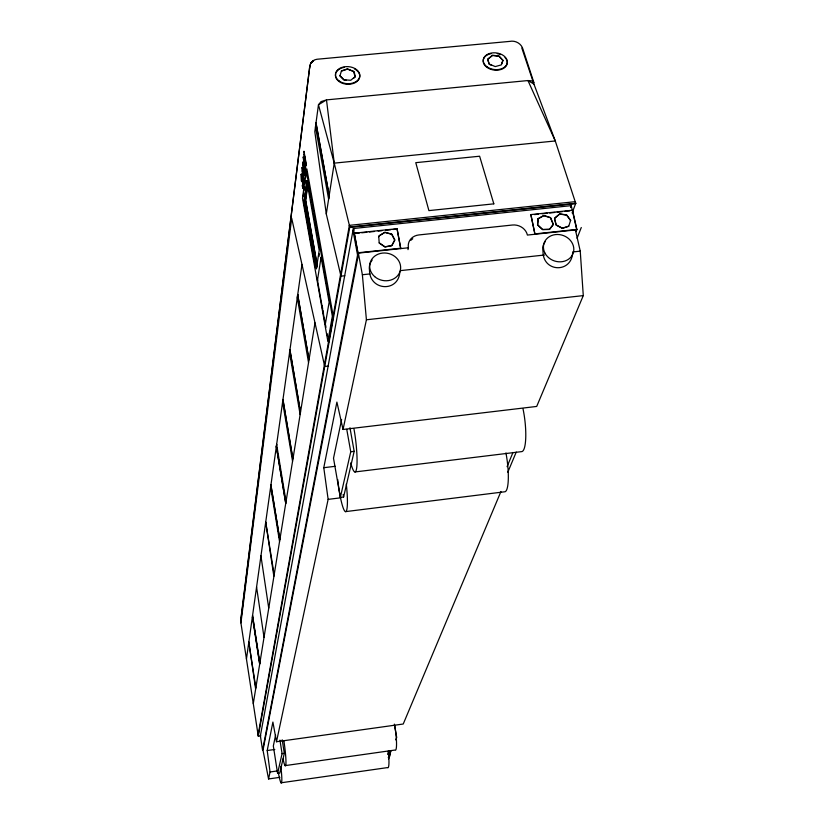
<?xml version="1.0" encoding="UTF-8"?>
<svg xmlns="http://www.w3.org/2000/svg" width="824" height="824" viewBox="0 0 824 824"><rect width="100%" height="100%" fill="white"/><g stroke="black" fill="none" stroke-linecap="round" stroke-linejoin="round"><path stroke-width="1.24" d="M309.546 68.32C309.247 63.911 312.584 59.719 317.003 59.256L509.706 41.396C515.525 40.139 521.716 43.754 523.096 49.646L533.849 82.503M309.927 65.199L240.896 618.536A8.312 7.91 5.9 0 0 240.721 621.626L258.272 736.172L260.827 735.811M240.721 621.626L309.886 65.518M240.927 622.913L291.686 218.247L324.718 366.495L328.549 366.052M572.114 212.942L575.749 203.322L555.273 140.956L533.921 84.048L521.819 48.008M303.181 196.606L303.685 192.837M304.015 190.334L304.519 186.564M304.859 184.051L305.354 180.281M305.694 177.768L306.868 168.982L333.287 316.56L328.642 342.413L327.973 338.643M307.043 182.176L304.674 199.748L316.776 267.903M307.836 183.052L305.529 200.067L317.292 266.265M307.723 185.338L305.683 200.335L317.446 266.564M248.838 642.081L255.625 688.916M252.371 616.96L259.694 664.092L252.566 615.59M256.552 586.925L263.999 637.24M260.92 555.829L268.727 608.081M279.552 541.553L270.622 486.871L270.9 484.934L279.851 539.73L270.9 484.934M276.308 446.433L285.743 503.382L276.308 446.433L276.668 444.301M282.91 399.506L292.87 459.061L282.972 399.496L282.581 401.854L292.561 461.265M289.894 349.86L300.472 412.093L289.955 349.85L289.533 352.466L300.132 414.565M297.68 294.529L308.959 359.707L297.68 294.529L297.268 297.454L308.516 362.467M246.448 658.994L301.975 264.422M318.981 256.449L319.372 253.905M329.126 195.37L315.994 122.941L329.126 195.37L328.622 199.078L315.468 126.845M344.793 275.752L340.951 276.164L326.294 213.993L334.245 163.142L326.489 99.889L527.957 80.556L531.593 80.824L533.828 82.431M399.877 271.251C399.166 292.644 369.616 291.15 369.492 270.262A15.543 13.792 12.7 0 1 372.149 260.116M253.287 703.603L314.995 322.864M258.108 735.029L349.376 225.354L575.214 201.684L575.646 203.59L349.737 227.3L349.376 225.354M258.272 736.172L349.788 227.033L334.245 163.142L318.466 104.782L321.051 101.62L326.489 99.889L318.466 104.782L314.809 131.706L326.294 213.993M407.993 249.641L408.436 247.767A13.03 11.485 14 0 1 418.922 234.933L512.384 225.024A12.947 11.33 17.4 0 1 527.401 235.067L576.749 229.793L571.248 205.639L353.341 228.526L260.374 735.873L262.578 750.262L357.987 252.793L354.351 233.202L397.044 228.712L400.742 248.59L397.044 228.712M353.764 230.339L353.939 229.391M354.351 233.202L359.295 233.058M358.337 254.946L263 750.201L268.562 778.958L279.923 777.341M268.562 778.958L270.045 771.975L267.203 750.53L272.899 722.061L276.493 741.744L403.235 724.018L500.951 491.495M276.493 741.744L328.137 499.365L323.781 467.702L336.903 402.091L343.042 429.469L536.702 406.438L583.279 295.61L580.25 251.145L575.471 230.143M275.607 735.09L273.331 746.008L277.585 773.375L279.748 773.067L284.321 753.321L282.199 739.808M341.62 419.498L333.514 458.237L340.353 497.428L343.608 497.026L354.176 451.356L349.963 427.738M343.042 429.469L366.412 319.784L362.375 274.742L358.389 253.328M572.67 252.597C571.609 273.527 542.851 272.311 543.016 251.505A15.378 13.442 19.1 0 1 545.282 241.525M277.585 773.375L282.076 753.63L279.954 740.127M340.353 497.428L350.746 451.768L346.76 429.386M530.862 214.601L534.961 234.263L530.862 214.601L572.526 210.213L576.893 229.422L576.017 231.668M501.631 64.035L502.908 60.554L499.076 56.31L492.495 55.507L487.643 59.421L489.219 64.303L491.207 65.148M570.527 207.545L571.248 205.639M577.068 238.26L581.281 227.506M387.62 754.393L389.103 750.839M507.069 466.703L512.971 452.479M388.289 757.637L391.266 750.53M395.726 739.859L396.725 737.49L394.356 724.121M507.8 472.234L516.246 452.088M388.537 758.997L390.257 754.918L389.906 752.415M378.71 236.725L379.205 235.695L384.901 232.244L391.75 234.109L394.799 239.939L391.833 245.511L384.993 246.798L379.236 242.853M554.84 218.092L559.712 214.065L566.613 215.126L570.558 220.513M353.383 78.393L355.175 76.972L353.558 71.379L347.429 69.134L341.435 71.132M379.164 235.88L384.859 232.44L391.709 234.294L394.758 240.124L391.791 245.707L384.952 246.984L379.195 243.039L378.752 236.54M568.766 226.137L562.411 228.166L556.2 224.931L554.624 218.782M280.984 782.8L387.393 767.608A19.56 2.709 82 0 0 388.228 751.138M267.203 750.53L274.783 749.469M282.076 753.63L284.321 753.321M285.073 765.62L394.84 750.067A20.167 2.884 82 0 0 394.624 725.048M270.045 771.975L277.637 770.893M255.821 687.721L248.786 642.092M259.859 662.805L252.515 615.59M273.867 576.306L265.688 521.952L274.145 574.647M286.01 501.383L276.607 444.301M328.137 499.365L340.909 497.789M345.483 511.632L504.535 491.804A29.149 6.159 83 0 0 505.926 452.942M354.917 471.956L521.592 451.624A30.57 6.767 83.3 0 0 523.055 409.054M350.746 451.768L354.176 451.356M323.781 467.702L335.255 466.302M366.412 319.784L583.279 295.61M362.375 274.742L370.017 273.918M400.598 270.602L544.571 255.007M572.608 251.969L580.25 251.145M357.987 252.793L400.835 248.22M535.095 233.882L576.893 229.422M408.436 247.767L357.915 253.164L353.341 228.526M349.788 227.033L575.749 203.322M361.808 232.79L366.834 232.265M369.348 231.997L374.364 231.472M378.134 231.07L381.893 230.679M385.663 230.277L390.689 229.752M393.192 229.484L396.962 229.082M534.519 214.59L538.299 214.189M542.089 213.787L547.136 213.251M549.659 212.994L554.707 212.458M557.23 212.19L562.277 211.655M564.801 211.397L569.858 210.862M334.245 163.142L555.273 140.956L527.957 80.556L533.921 84.048M343.989 80.082L346.224 80.227M339.941 75.684L344.01 79.815L350.725 80.268L355.196 76.714L354.186 71.74L347.45 68.876L341.455 70.874L339.921 75.942L343.175 79.248M352.991 230.421L357.554 255.028M307.836 182.186L308.959 188.469M309.402 190.993L310.535 197.276M310.978 199.789L311.431 202.302M311.884 204.815L313.007 211.109M313.45 213.622L314.572 219.905M315.026 222.418L315.479 224.942M315.922 227.455L316.375 229.968M316.828 232.481L317.271 234.995M318.394 241.288L318.847 243.801M319.3 246.314L319.743 248.827M303.459 200.376L304.571 206.659M305.024 209.172L305.467 211.686M305.91 214.199L307.918 225.518M308.361 228.032L311.925 248.137M312.378 250.65L314.377 261.97M314.83 264.483L315.273 266.997M317.281 278.306L317.724 280.819M322.184 305.962L322.627 308.475M323.07 310.988L323.523 313.501M324.635 319.784L325.078 322.308M325.521 324.821L325.974 327.334M327.087 333.617L327.53 336.13M343.165 494.503L343.608 497.026M505.04 57.526A12.092 8.364 6.8 0 1 501.157 69.443A12.092 8.364 6.8 0 1 484.193 64.488A12.092 8.364 6.8 0 1 491.464 53.56M497.263 53.622A12.092 8.364 6.8 0 1 500.621 54.611M354.536 68.897A12.206 8.549 3.7 0 1 358.45 79.98A12.206 8.549 3.7 0 1 343.474 83.626A12.206 8.549 3.7 0 1 335.698 73.48M336.141 72.43A12.206 8.549 3.7 0 1 341.023 68.289M342.053 67.908A12.206 8.549 3.7 0 1 344.288 67.372M280.809 766.351A19.704 1.751 82.3 0 1 281.561 782.728A19.704 1.751 82.3 0 1 278.399 772.933M283.837 740.549A20.322 1.864 82.4 0 1 285.949 763.477A20.322 1.864 82.4 0 1 283.044 758.945M346.296 484.059A29.468 4.007 83 0 1 345.266 511.549A29.468 4.007 83 0 1 337.716 479.527M354.011 429.17A30.931 4.408 83.2 0 1 356.823 466.714A30.931 4.408 83.2 0 1 350.746 462.882M410.908 240.278A12.999 11.474 14 0 1 412.752 238.795M301.048 174.698L301.502 181.198L301.543 175.697L302.212 182.063L302.532 180.94L302.882 182.207L302.851 186.677L302.418 185.019L302.295 185.967L302.954 188.5L303.016 181.187L301.44 173.854L301.048 174.698M302.851 165.16L304.859 175.903L302.686 161.998L302.851 165.16M538.103 218.823L537.567 224.962L542.573 229.638L549.484 229.453L553.285 224.54L550.473 217.773L543.768 215.661L538.103 218.823M538.165 218.628L537.629 224.777L542.635 229.453L549.556 229.268L553.357 224.355L550.545 217.577L543.84 215.476L538.165 218.628M303.201 157.085L305.395 171.928L303.489 159.599L305.797 168.838L304.18 154.232L306.219 165.645L306.363 164.604L303.963 151.214L305.498 166.273L303.201 157.085M302.089 167.488L302.923 179.405L303.211 181.023L303.634 177.799L304.19 180.961L302.089 167.488M303.366 176.315L303.057 178.653L302.346 170.589L303.366 176.315M306.24 170.28L302.521 198.265L327.87 341.311L332.35 316.22L306.24 170.28M306.765 180.755L304.149 200.211L316.344 268.912L319.207 250.414L306.765 180.755M321.082 257.232L317.456 280.253L325.284 324.44L329.126 302.212L321.082 257.232M570.63 220.317L568.694 226.322L562.349 228.351L556.128 225.117L554.552 218.968L554.913 217.897L559.784 213.88L566.685 214.94L570.63 220.317M502.959 60.296L501.25 64.931L495.234 66.579L489.26 64.035L487.684 59.163L492.536 55.239L499.117 56.053L502.959 60.296M312.214 61.749L310.823 63.077L313.573 60.482L312.214 61.749M493.823 203.847L428.902 210.614L415.77 162.668L479.62 156.22L493.823 203.847M487.592 67.207A12.092 8.364 6.8 0 0 507.162 63.366A12.092 8.364 6.8 0 0 491.104 53.086A12.092 8.364 6.8 0 0 487.592 67.207M339.478 81.236A12.216 8.549 3.7 0 0 359.573 77.332A12.216 8.549 3.7 0 0 343.876 66.898A12.216 8.549 3.7 0 0 339.478 81.236M545.035 253.256A15.399 13.462 19.1 0 0 571.32 256.604A15.399 13.462 19.1 0 0 559.506 234.613A15.399 13.462 19.1 0 0 545.035 253.256M374.683 276.617A15.574 13.812 12.7 0 0 400.279 270.602A15.574 13.812 12.7 0 0 380.523 253.421A15.574 13.812 12.7 0 0 374.683 276.617"/></g></svg>
